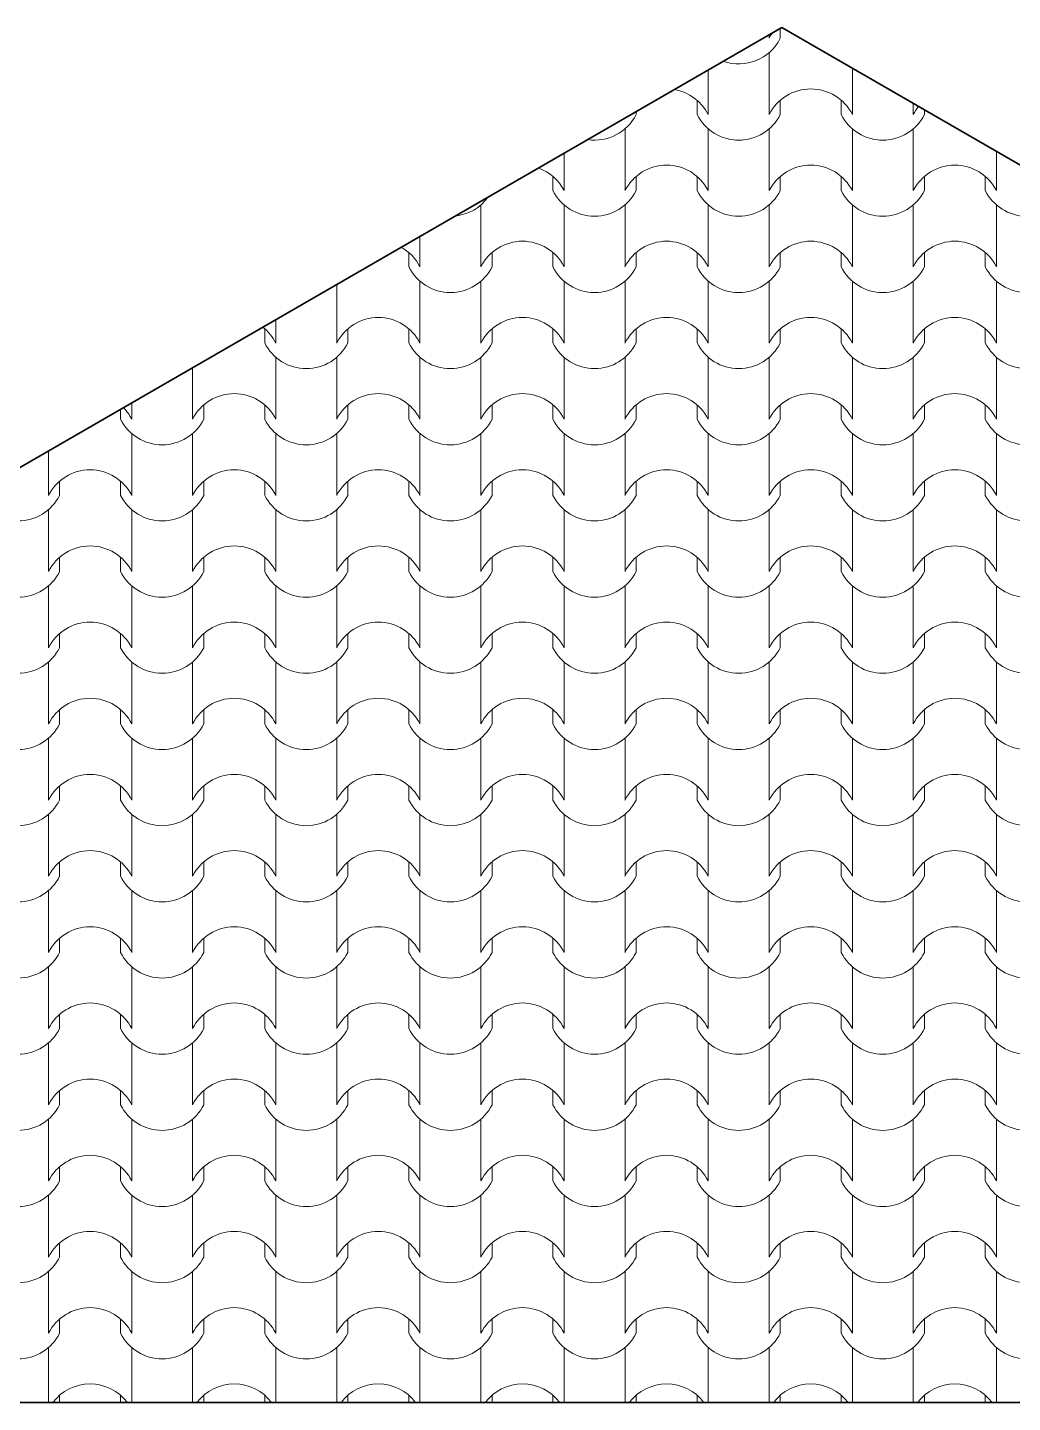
# Model space of a CAD drawing. Header units: millimetres. Extents: x 102766 to 172228, y -127504 to -81044.
# Drawn here: x 127892 to 129837, y -100622 to -97908 of the extents above; entities that cross this region are included whole.
import ezdxf

# ---------------------------------------------------------------- set-up
doc = ezdxf.new("R2010")
doc.units = ezdxf.units.MM
doc.header["$MEASUREMENT"] = 0
doc.layers.add('2D Drafting - General_Pen_No__105', color=7, linetype='Continuous', lineweight=13, true_color=0xcae6ff)
doc.layers.add('2D Drafting - General_Pen_No__82', color=7, linetype='Continuous', lineweight=20, true_color=0xaaaaaa)
doc.layers.add('Shell - Roof_Pen_No__21', color=7, linetype='Continuous', lineweight=35)

# ---------------------------------------------------------------- blocks, each defined once
blk = doc.blocks.new('*X6')
at = {"layer": '2D Drafting - General_Pen_No__82', "linetype": 'Continuous'}
for p, q in [((129356.3, -97922.9), (129356.3, -97929.8)), ((129378.3, -97910.2), (129378.3, -97929.8)), ((129356.3, -97958.2), (129356.3, -98019.1)), ((129520.5, -97988.8), (129520.5, -98019.1)), ((129236, -97992.3), (129236, -98019.1)), ((129236, -98019.1), (129236, -98080.1)), ((129356.3, -98019.1), (129356.3, -98080.1)), ((129520.5, -98019.1), (129520.5, -98080.1)), ((129214, -98052.1), (129214, -98080.1)), ((129378.3, -98052.1), (129378.3, -98080.1)), ((129498.5, -98052.1), (129498.5, -98080.1)), ((129640.8, -98058.2), (129640.8, -98080.1)), ((129662.8, -98070.9), (129662.8, -98080.1)), ((129093.8, -98074.5), (129093.8, -98080.1)), ((129071.8, -98108.5), (129071.8, -98169.5)), ((129236, -98108.5), (129236, -98169.5)), ((129356.3, -98108.5), (129356.3, -98169.5)), ((129520.5, -98108.5), (129520.5, -98169.5)), ((129640.8, -98108.5), (129640.8, -98169.5)), ((129805, -98153), (129805, -98169.5)), ((128951.6, -98156.6), (128951.6, -98169.5)), ((128951.6, -98169.5), (128951.6, -98230.4)), ((129071.8, -98169.5), (129071.8, -98230.4)), ((129236, -98169.5), (129236, -98230.4)), ((129356.3, -98169.5), (129356.3, -98230.4)), ((129520.5, -98169.5), (129520.5, -98230.4)), ((129640.8, -98169.5), (129640.8, -98230.4)), ((129805, -98169.5), (129805, -98230.4)), ((128929.6, -98202.4), (128929.6, -98230.4)), ((129093.8, -98202.4), (129093.8, -98230.4)), ((129214, -98202.4), (129214, -98230.4)), ((129378.3, -98202.4), (129378.3, -98230.4)), ((129498.5, -98202.4), (129498.5, -98230.4)), ((129662.8, -98202.4), (129662.8, -98230.4)), ((129783, -98202.4), (129783, -98230.4)), ((128787.3, -98258.8), (128787.3, -98319.8)), ((128951.6, -98258.8), (128951.6, -98319.8)), ((129071.8, -98258.8), (129071.8, -98319.8)), ((129236, -98258.8), (129236, -98319.8)), ((129356.3, -98258.8), (129356.3, -98319.8)), ((129520.5, -98258.8), (129520.5, -98319.8)), ((129640.8, -98258.8), (129640.8, -98319.8)), ((129805, -98258.8), (129805, -98319.8)), ((128667.1, -98320.8), (128667.1, -98380.8)), ((128787.3, -98319.8), (128787.3, -98380.8)), ((128951.6, -98319.8), (128951.6, -98380.8)), ((129071.8, -98319.8), (129071.8, -98380.8)), ((129236, -98319.8), (129236, -98380.8)), ((129356.3, -98319.8), (129356.3, -98380.8)), ((129520.5, -98319.8), (129520.5, -98380.8)), ((129640.8, -98319.8), (129640.8, -98380.8)), ((129805, -98319.8), (129805, -98380.8)), ((128645.1, -98352.7), (128645.1, -98380.8)), ((128809.3, -98352.7), (128809.3, -98380.8)), ((128929.6, -98352.7), (128929.6, -98380.8)), ((129093.8, -98352.7), (129093.8, -98380.8)), ((129214, -98352.7), (129214, -98380.8)), ((129378.3, -98352.7), (129378.3, -98380.8)), ((129498.5, -98352.7), (129498.5, -98380.8)), ((129662.8, -98352.7), (129662.8, -98380.8)), ((129783, -98352.7), (129783, -98380.8)), ((128502.8, -98415.7), (128502.8, -98470.1)), ((128667.1, -98409.2), (128667.1, -98470.1)), ((128787.3, -98409.2), (128787.3, -98470.1)), ((128951.6, -98409.2), (128951.6, -98470.1)), ((129071.8, -98409.2), (129071.8, -98470.1)), ((129236, -98409.2), (129236, -98470.1)), ((129356.3, -98409.2), (129356.3, -98470.1)), ((129520.5, -98409.2), (129520.5, -98470.1)), ((129640.8, -98409.2), (129640.8, -98470.1)), ((129805, -98409.2), (129805, -98470.1)), ((128502.8, -98470.1), (128502.8, -98531.1)), ((128667.1, -98470.1), (128667.1, -98531.1)), ((128787.3, -98470.1), (128787.3, -98531.1)), ((128951.6, -98470.1), (128951.6, -98531.1)), ((129071.8, -98470.1), (129071.8, -98531.1)), ((129236, -98470.1), (129236, -98531.1)), ((129356.3, -98470.1), (129356.3, -98531.1)), ((129520.5, -98470.1), (129520.5, -98531.1)), ((129640.8, -98470.1), (129640.8, -98531.1)), ((129805, -98470.1), (129805, -98531.1)), ((128360.6, -98503.1), (128360.6, -98531.1)), ((128382.6, -98485.1), (128382.6, -98531.1)), ((128524.8, -98503.1), (128524.8, -98531.1)), ((128645.1, -98503.1), (128645.1, -98531.1)), ((128809.3, -98503.1), (128809.3, -98531.1)), ((128929.6, -98503.1), (128929.6, -98531.1)), ((129093.8, -98503.1), (129093.8, -98531.1)), ((129214, -98503.1), (129214, -98531.1)), ((129378.3, -98503.1), (129378.3, -98531.1)), ((129498.5, -98503.1), (129498.5, -98531.1)), ((129662.8, -98503.1), (129662.8, -98531.1)), ((129783, -98503.1), (129783, -98531.1)), ((128382.6, -98559.5), (128382.6, -98620.5)), ((128502.8, -98559.5), (128502.8, -98620.5)), ((128667.1, -98559.5), (128667.1, -98620.5)), ((128787.3, -98559.5), (128787.3, -98620.5)), ((128951.6, -98559.5), (128951.6, -98620.5)), ((129071.8, -98559.5), (129071.8, -98620.5)), ((129236, -98559.5), (129236, -98620.5)), ((129356.3, -98559.5), (129356.3, -98620.5)), ((129520.5, -98559.5), (129520.5, -98620.5)), ((129640.8, -98559.5), (129640.8, -98620.5)), ((129805, -98559.5), (129805, -98620.5)), ((128218.4, -98579.9), (128218.4, -98620.5)), ((128218.4, -98620.5), (128218.4, -98681.4)), ((128382.6, -98620.5), (128382.6, -98681.4)), ((128502.8, -98620.5), (128502.8, -98681.4)), ((128667.1, -98620.5), (128667.1, -98681.4)), ((128787.3, -98620.5), (128787.3, -98681.4)), ((128951.6, -98620.5), (128951.6, -98681.4)), ((129071.8, -98620.5), (129071.8, -98681.4)), ((129236, -98620.5), (129236, -98681.4)), ((129356.3, -98620.5), (129356.3, -98681.4)), ((129520.5, -98620.5), (129520.5, -98681.4)), ((129640.8, -98620.5), (129640.8, -98681.4)), ((129805, -98620.5), (129805, -98681.4)), ((128076.1, -98662), (128076.1, -98681.4)), ((128098.1, -98649.3), (128098.1, -98681.4)), ((128240.4, -98653.4), (128240.4, -98681.4)), ((128360.6, -98653.4), (128360.6, -98681.4)), ((128524.8, -98653.4), (128524.8, -98681.4)), ((128645.1, -98653.4), (128645.1, -98681.4)), ((128809.3, -98653.4), (128809.3, -98681.4)), ((128929.6, -98653.4), (128929.6, -98681.4)), ((129093.8, -98653.4), (129093.8, -98681.4)), ((129214, -98653.4), (129214, -98681.4)), ((129378.3, -98653.4), (129378.3, -98681.4)), ((129498.5, -98653.4), (129498.5, -98681.4)), ((129662.8, -98653.4), (129662.8, -98681.4)), ((129783, -98653.4), (129783, -98681.4)), ((128098.1, -98709.8), (128098.1, -98770.8)), ((128218.4, -98709.8), (128218.4, -98770.8)), ((128382.6, -98709.8), (128382.6, -98770.8)), ((128502.8, -98709.8), (128502.8, -98770.8)), ((128667.1, -98709.8), (128667.1, -98770.8)), ((128787.3, -98709.8), (128787.3, -98770.8)), ((128951.6, -98709.8), (128951.6, -98770.8)), ((129071.8, -98709.8), (129071.8, -98770.8)), ((129236, -98709.8), (129236, -98770.8)), ((129356.3, -98709.8), (129356.3, -98770.8)), ((129520.5, -98709.8), (129520.5, -98770.8)), ((129640.8, -98709.8), (129640.8, -98770.8)), ((129805, -98709.8), (129805, -98770.8)), ((127933.9, -98744.1), (127933.9, -98770.8)), ((127933.9, -98770.8), (127933.9, -98831.8)), ((128098.1, -98770.8), (128098.1, -98831.8)), ((128218.4, -98770.8), (128218.4, -98831.8)), ((128382.6, -98770.8), (128382.6, -98831.8)), ((128502.8, -98770.8), (128502.8, -98831.8)), ((128667.1, -98770.8), (128667.1, -98831.8)), ((128787.3, -98770.8), (128787.3, -98831.8)), ((128951.6, -98770.8), (128951.6, -98831.8)), ((129071.8, -98770.8), (129071.8, -98831.8)), ((129236, -98770.8), (129236, -98831.8)), ((129356.3, -98770.8), (129356.3, -98831.8)), ((129520.5, -98770.8), (129520.5, -98831.8)), ((129640.8, -98770.8), (129640.8, -98831.8)), ((129805, -98770.8), (129805, -98831.8)), ((127955.9, -98803.8), (127955.9, -98831.8)), ((128076.1, -98803.8), (128076.1, -98831.8)), ((128240.4, -98803.8), (128240.4, -98831.8)), ((128360.6, -98803.8), (128360.6, -98831.8)), ((128524.8, -98803.8), (128524.8, -98831.8)), ((128645.1, -98803.8), (128645.1, -98831.8)), ((128809.3, -98803.8), (128809.3, -98831.8)), ((128929.6, -98803.8), (128929.6, -98831.8)), ((129093.8, -98803.8), (129093.8, -98831.8)), ((129214, -98803.8), (129214, -98831.8)), ((129378.3, -98803.8), (129378.3, -98831.8)), ((129498.5, -98803.8), (129498.5, -98831.8)), ((129662.8, -98803.8), (129662.8, -98831.8)), ((129783, -98803.8), (129783, -98831.8)), ((127933.9, -98860.2), (127933.9, -98921.1)), ((128098.1, -98860.2), (128098.1, -98921.1)), ((128218.4, -98860.2), (128218.4, -98921.1)), ((128382.6, -98860.2), (128382.6, -98921.1)), ((128502.8, -98860.2), (128502.8, -98921.1)), ((128667.1, -98860.2), (128667.1, -98921.1)), ((128787.3, -98860.2), (128787.3, -98921.1)), ((128951.6, -98860.2), (128951.6, -98921.1)), ((129071.8, -98860.2), (129071.8, -98921.1)), ((129236, -98860.2), (129236, -98921.1)), ((129356.3, -98860.2), (129356.3, -98921.1)), ((129520.5, -98860.2), (129520.5, -98921.1)), ((129640.8, -98860.2), (129640.8, -98921.1)), ((129805, -98860.2), (129805, -98921.1)), ((127933.9, -98921.1), (127933.9, -98982.1)), ((128098.1, -98921.1), (128098.1, -98982.1)), ((128218.4, -98921.1), (128218.4, -98982.1)), ((128382.6, -98921.1), (128382.6, -98982.1)), ((128502.8, -98921.1), (128502.8, -98982.1)), ((128667.1, -98921.1), (128667.1, -98982.1)), ((128787.3, -98921.1), (128787.3, -98982.1)), ((128951.6, -98921.1), (128951.6, -98982.1)), ((129071.8, -98921.1), (129071.8, -98982.1)), ((129236, -98921.1), (129236, -98982.1)), ((129356.3, -98921.1), (129356.3, -98982.1)), ((129520.5, -98921.1), (129520.5, -98982.1)), ((129640.8, -98921.1), (129640.8, -98982.1)), ((129805, -98921.1), (129805, -98982.1)), ((127955.9, -98954.1), (127955.9, -98982.1)), ((128076.1, -98954.1), (128076.1, -98982.1)), ((128240.4, -98954.1), (128240.4, -98982.1)), ((128360.6, -98954.1), (128360.6, -98982.1)), ((128524.8, -98954.1), (128524.8, -98982.1)), ((128645.1, -98954.1), (128645.1, -98982.1)), ((128809.3, -98954.1), (128809.3, -98982.1)), ((128929.6, -98954.1), (128929.6, -98982.1)), ((129093.8, -98954.1), (129093.8, -98982.1)), ((129214, -98954.1), (129214, -98982.1)), ((129378.3, -98954.1), (129378.3, -98982.1)), ((129498.5, -98954.1), (129498.5, -98982.1)), ((129662.8, -98954.1), (129662.8, -98982.1)), ((129783, -98954.1), (129783, -98982.1)), ((127933.9, -99010.5), (127933.9, -99071.5)), ((128098.1, -99010.5), (128098.1, -99071.5)), ((128218.4, -99010.5), (128218.4, -99071.5)), ((128382.6, -99010.5), (128382.6, -99071.5)), ((128502.8, -99010.5), (128502.8, -99071.5)), ((128667.1, -99010.5), (128667.1, -99071.5)), ((128787.3, -99010.5), (128787.3, -99071.5)), ((128951.6, -99010.5), (128951.6, -99071.5)), ((129071.8, -99010.5), (129071.8, -99071.5)), ((129236, -99010.5), (129236, -99071.5)), ((129356.3, -99010.5), (129356.3, -99071.5)), ((129520.5, -99010.5), (129520.5, -99071.5)), ((129640.8, -99010.5), (129640.8, -99071.5)), ((129805, -99010.5), (129805, -99071.5)), ((127933.9, -99071.5), (127933.9, -99132.5)), ((128098.1, -99071.5), (128098.1, -99132.5)), ((128218.4, -99071.5), (128218.4, -99132.5)), ((128382.6, -99071.5), (128382.6, -99132.5)), ((128502.8, -99071.5), (128502.8, -99132.5)), ((128667.1, -99071.5), (128667.1, -99132.5)), ((128787.3, -99071.5), (128787.3, -99132.5)), ((128951.6, -99071.5), (128951.6, -99132.5)), ((129071.8, -99071.5), (129071.8, -99132.5)), ((129236, -99071.5), (129236, -99132.5)), ((129356.3, -99071.5), (129356.3, -99132.5)), ((129520.5, -99071.5), (129520.5, -99132.5)), ((129640.8, -99071.5), (129640.8, -99132.5)), ((129805, -99071.5), (129805, -99132.5)), ((127955.9, -99104.4), (127955.9, -99132.5)), ((128076.1, -99104.4), (128076.1, -99132.5)), ((128240.4, -99104.4), (128240.4, -99132.5)), ((128360.6, -99104.4), (128360.6, -99132.5)), ((128524.8, -99104.4), (128524.8, -99132.5)), ((128645.1, -99104.4), (128645.1, -99132.5)), ((128809.3, -99104.4), (128809.3, -99132.5)), ((128929.6, -99104.4), (128929.6, -99132.5)), ((129093.8, -99104.4), (129093.8, -99132.5)), ((129214, -99104.4), (129214, -99132.5)), ((129378.3, -99104.4), (129378.3, -99132.5)), ((129498.5, -99104.4), (129498.5, -99132.5)), ((129662.8, -99104.4), (129662.8, -99132.5)), ((129783, -99104.4), (129783, -99132.5)), ((127933.9, -99160.9), (127933.9, -99221.8)), ((128098.1, -99160.9), (128098.1, -99221.8)), ((128218.4, -99160.9), (128218.4, -99221.8)), ((128382.6, -99160.9), (128382.6, -99221.8)), ((128502.8, -99160.9), (128502.8, -99221.8)), ((128667.1, -99160.9), (128667.1, -99221.8)), ((128787.3, -99160.9), (128787.3, -99221.8)), ((128951.6, -99160.9), (128951.6, -99221.8)), ((129071.8, -99160.9), (129071.8, -99221.8)), ((129236, -99160.9), (129236, -99221.8)), ((129356.3, -99160.9), (129356.3, -99221.8)), ((129520.5, -99160.9), (129520.5, -99221.8)), ((129640.8, -99160.9), (129640.8, -99221.8)), ((129805, -99160.9), (129805, -99221.8)), ((127933.9, -99221.8), (127933.9, -99282.8)), ((128098.1, -99221.8), (128098.1, -99282.8)), ((128218.4, -99221.8), (128218.4, -99282.8)), ((128382.6, -99221.8), (128382.6, -99282.8)), ((128502.8, -99221.8), (128502.8, -99282.8)), ((128667.1, -99221.8), (128667.1, -99282.8)), ((128787.3, -99221.8), (128787.3, -99282.8)), ((128951.6, -99221.8), (128951.6, -99282.8)), ((129071.8, -99221.8), (129071.8, -99282.8)), ((129236, -99221.8), (129236, -99282.8)), ((129356.3, -99221.8), (129356.3, -99282.8)), ((129520.5, -99221.8), (129520.5, -99282.8)), ((129640.8, -99221.8), (129640.8, -99282.8)), ((129805, -99221.8), (129805, -99282.8)), ((127955.9, -99254.8), (127955.9, -99282.8)), ((128076.1, -99254.8), (128076.1, -99282.8)), ((128240.4, -99254.8), (128240.4, -99282.8)), ((128360.6, -99254.8), (128360.6, -99282.8)), ((128524.8, -99254.8), (128524.8, -99282.8)), ((128645.1, -99254.8), (128645.1, -99282.8)), ((128809.3, -99254.8), (128809.3, -99282.8)), ((128929.6, -99254.8), (128929.6, -99282.8)), ((129093.8, -99254.8), (129093.8, -99282.8)), ((129214, -99254.8), (129214, -99282.8)), ((129378.3, -99254.8), (129378.3, -99282.8)), ((129498.5, -99254.8), (129498.5, -99282.8)), ((129662.8, -99254.8), (129662.8, -99282.8)), ((129783, -99254.8), (129783, -99282.8)), ((127933.9, -99311.2), (127933.9, -99372.2)), ((128098.1, -99311.2), (128098.1, -99372.2)), ((128218.4, -99311.2), (128218.4, -99372.2)), ((128382.6, -99311.2), (128382.6, -99372.2)), ((128502.8, -99311.2), (128502.8, -99372.2)), ((128667.1, -99311.2), (128667.1, -99372.2)), ((128787.3, -99311.2), (128787.3, -99372.2)), ((128951.6, -99311.2), (128951.6, -99372.2)), ((129071.8, -99311.2), (129071.8, -99372.2)), ((129236, -99311.2), (129236, -99372.2)), ((129356.3, -99311.2), (129356.3, -99372.2)), ((129520.5, -99311.2), (129520.5, -99372.2)), ((129640.8, -99311.2), (129640.8, -99372.2)), ((129805, -99311.2), (129805, -99372.2)), ((127933.9, -99372.2), (127933.9, -99433.1)), ((128098.1, -99372.2), (128098.1, -99433.1)), ((128218.4, -99372.2), (128218.4, -99433.1)), ((128382.6, -99372.2), (128382.6, -99433.1)), ((128502.8, -99372.2), (128502.8, -99433.1)), ((128667.1, -99372.2), (128667.1, -99433.1)), ((128787.3, -99372.2), (128787.3, -99433.1)), ((128951.6, -99372.2), (128951.6, -99433.1)), ((129071.8, -99372.2), (129071.8, -99433.1)), ((129236, -99372.2), (129236, -99433.1)), ((129356.3, -99372.2), (129356.3, -99433.1)), ((129520.5, -99372.2), (129520.5, -99433.1)), ((129640.8, -99372.2), (129640.8, -99433.1)), ((129805, -99372.2), (129805, -99433.1)), ((127955.9, -99405.1), (127955.9, -99433.1)), ((128076.1, -99405.1), (128076.1, -99433.1)), ((128240.4, -99405.1), (128240.4, -99433.1)), ((128360.6, -99405.1), (128360.6, -99433.1)), ((128524.8, -99405.1), (128524.8, -99433.1)), ((128645.1, -99405.1), (128645.1, -99433.1)), ((128809.3, -99405.1), (128809.3, -99433.1)), ((128929.6, -99405.1), (128929.6, -99433.1)), ((129093.8, -99405.1), (129093.8, -99433.1)), ((129214, -99405.1), (129214, -99433.1)), ((129378.3, -99405.1), (129378.3, -99433.1)), ((129498.5, -99405.1), (129498.5, -99433.1)), ((129662.8, -99405.1), (129662.8, -99433.1)), ((129783, -99405.1), (129783, -99433.1)), ((127933.9, -99461.5), (127933.9, -99522.5)), ((128098.1, -99461.5), (128098.1, -99522.5)), ((128218.4, -99461.5), (128218.4, -99522.5)), ((128382.6, -99461.5), (128382.6, -99522.5)), ((128502.8, -99461.5), (128502.8, -99522.5)), ((128667.1, -99461.5), (128667.1, -99522.5)), ((128787.3, -99461.5), (128787.3, -99522.5)), ((128951.6, -99461.5), (128951.6, -99522.5)), ((129071.8, -99461.5), (129071.8, -99522.5)), ((129236, -99461.5), (129236, -99522.5)), ((129356.3, -99461.5), (129356.3, -99522.5)), ((129520.5, -99461.5), (129520.5, -99522.5)), ((129640.8, -99461.5), (129640.8, -99522.5)), ((129805, -99461.5), (129805, -99522.5)), ((127933.9, -99522.5), (127933.9, -99583.5)), ((128098.1, -99522.5), (128098.1, -99583.5)), ((128218.4, -99522.5), (128218.4, -99583.5)), ((128382.6, -99522.5), (128382.6, -99583.5)), ((128502.8, -99522.5), (128502.8, -99583.5)), ((128667.1, -99522.5), (128667.1, -99583.5)), ((128787.3, -99522.5), (128787.3, -99583.5)), ((128951.6, -99522.5), (128951.6, -99583.5)), ((129071.8, -99522.5), (129071.8, -99583.5)), ((129236, -99522.5), (129236, -99583.5)), ((129356.3, -99522.5), (129356.3, -99583.5)), ((129520.5, -99522.5), (129520.5, -99583.5)), ((129640.8, -99522.5), (129640.8, -99583.5)), ((129805, -99522.5), (129805, -99583.5)), ((127955.9, -99555.4), (127955.9, -99583.5)), ((128076.1, -99555.4), (128076.1, -99583.5)), ((128240.4, -99555.4), (128240.4, -99583.5)), ((128360.6, -99555.4), (128360.6, -99583.5)), ((128524.8, -99555.4), (128524.8, -99583.5)), ((128645.1, -99555.4), (128645.1, -99583.5)), ((128809.3, -99555.4), (128809.3, -99583.5)), ((128929.6, -99555.4), (128929.6, -99583.5)), ((129093.8, -99555.4), (129093.8, -99583.5)), ((129214, -99555.4), (129214, -99583.5)), ((129378.3, -99555.4), (129378.3, -99583.5)), ((129498.5, -99555.4), (129498.5, -99583.5)), ((129662.8, -99555.4), (129662.8, -99583.5)), ((129783, -99555.4), (129783, -99583.5)), ((127933.9, -99611.9), (127933.9, -99672.8)), ((128098.1, -99611.9), (128098.1, -99672.8)), ((128218.4, -99611.9), (128218.4, -99672.8)), ((128382.6, -99611.9), (128382.6, -99672.8)), ((128502.8, -99611.9), (128502.8, -99672.8)), ((128667.1, -99611.9), (128667.1, -99672.8)), ((128787.3, -99611.9), (128787.3, -99672.8)), ((128951.6, -99611.9), (128951.6, -99672.8)), ((129071.8, -99611.9), (129071.8, -99672.8)), ((129236, -99611.9), (129236, -99672.8)), ((129356.3, -99611.9), (129356.3, -99672.8)), ((129520.5, -99611.9), (129520.5, -99672.8)), ((129640.8, -99611.9), (129640.8, -99672.8)), ((129805, -99611.9), (129805, -99672.8)), ((127933.9, -99672.8), (127933.9, -99733.8)), ((128098.1, -99672.8), (128098.1, -99733.8)), ((128218.4, -99672.8), (128218.4, -99733.8)), ((128382.6, -99672.8), (128382.6, -99733.8)), ((128502.8, -99672.8), (128502.8, -99733.8)), ((128667.1, -99672.8), (128667.1, -99733.8)), ((128787.3, -99672.8), (128787.3, -99733.8)), ((128951.6, -99672.8), (128951.6, -99733.8)), ((129071.8, -99672.8), (129071.8, -99733.8)), ((129236, -99672.8), (129236, -99733.8)), ((129356.3, -99672.8), (129356.3, -99733.8)), ((129520.5, -99672.8), (129520.5, -99733.8)), ((129640.8, -99672.8), (129640.8, -99733.8)), ((129805, -99672.8), (129805, -99733.8)), ((127955.9, -99705.8), (127955.9, -99733.8)), ((128076.1, -99705.8), (128076.1, -99733.8)), ((128240.4, -99705.8), (128240.4, -99733.8)), ((128360.6, -99705.8), (128360.6, -99733.8)), ((128524.8, -99705.8), (128524.8, -99733.8)), ((128645.1, -99705.8), (128645.1, -99733.8)), ((128809.3, -99705.8), (128809.3, -99733.8)), ((128929.6, -99705.8), (128929.6, -99733.8)), ((129093.8, -99705.8), (129093.8, -99733.8)), ((129214, -99705.8), (129214, -99733.8)), ((129378.3, -99705.8), (129378.3, -99733.8)), ((129498.5, -99705.8), (129498.5, -99733.8)), ((129662.8, -99705.8), (129662.8, -99733.8)), ((129783, -99705.8), (129783, -99733.8)), ((127933.9, -99762.2), (127933.9, -99823.2)), ((128098.1, -99762.2), (128098.1, -99823.2)), ((128218.4, -99762.2), (128218.4, -99823.2)), ((128382.6, -99762.2), (128382.6, -99823.2)), ((128502.8, -99762.2), (128502.8, -99823.2)), ((128667.1, -99762.2), (128667.1, -99823.2)), ((128787.3, -99762.2), (128787.3, -99823.2)), ((128951.6, -99762.2), (128951.6, -99823.2)), ((129071.8, -99762.2), (129071.8, -99823.2)), ((129236, -99762.2), (129236, -99823.2)), ((129356.3, -99762.2), (129356.3, -99823.2)), ((129520.5, -99762.2), (129520.5, -99823.2)), ((129640.8, -99762.2), (129640.8, -99823.2)), ((129805, -99762.2), (129805, -99823.2)), ((127933.9, -99823.2), (127933.9, -99884.1)), ((128098.1, -99823.2), (128098.1, -99884.1)), ((128218.4, -99823.2), (128218.4, -99884.1)), ((128382.6, -99823.2), (128382.6, -99884.1)), ((128502.8, -99823.2), (128502.8, -99884.1)), ((128667.1, -99823.2), (128667.1, -99884.1)), ((128787.3, -99823.2), (128787.3, -99884.1)), ((128951.6, -99823.2), (128951.6, -99884.1)), ((129071.8, -99823.2), (129071.8, -99884.1)), ((129236, -99823.2), (129236, -99884.1)), ((129356.3, -99823.2), (129356.3, -99884.1)), ((129520.5, -99823.2), (129520.5, -99884.1)), ((129640.8, -99823.2), (129640.8, -99884.1)), ((129805, -99823.2), (129805, -99884.1)), ((127955.9, -99856.1), (127955.9, -99884.1)), ((128076.1, -99856.1), (128076.1, -99884.1)), ((128240.4, -99856.1), (128240.4, -99884.1)), ((128360.6, -99856.1), (128360.6, -99884.1)), ((128524.8, -99856.1), (128524.8, -99884.1)), ((128645.1, -99856.1), (128645.1, -99884.1)), ((128809.3, -99856.1), (128809.3, -99884.1)), ((128929.6, -99856.1), (128929.6, -99884.1)), ((129093.8, -99856.1), (129093.8, -99884.1)), ((129214, -99856.1), (129214, -99884.1)), ((129378.3, -99856.1), (129378.3, -99884.1)), ((129498.5, -99856.1), (129498.5, -99884.1)), ((129662.8, -99856.1), (129662.8, -99884.1)), ((129783, -99856.1), (129783, -99884.1)), ((127933.9, -99912.5), (127933.9, -99973.5)), ((128098.1, -99912.5), (128098.1, -99973.5)), ((128218.4, -99912.5), (128218.4, -99973.5)), ((128382.6, -99912.5), (128382.6, -99973.5)), ((128502.8, -99912.5), (128502.8, -99973.5)), ((128667.1, -99912.5), (128667.1, -99973.5)), ((128787.3, -99912.5), (128787.3, -99973.5)), ((128951.6, -99912.5), (128951.6, -99973.5)), ((129071.8, -99912.5), (129071.8, -99973.5)), ((129236, -99912.5), (129236, -99973.5)), ((129356.3, -99912.5), (129356.3, -99973.5)), ((129520.5, -99912.5), (129520.5, -99973.5)), ((129640.8, -99912.5), (129640.8, -99973.5)), ((129805, -99912.5), (129805, -99973.5)), ((127933.9, -99973.5), (127933.9, -100034.5)), ((128098.1, -99973.5), (128098.1, -100034.5)), ((128218.4, -99973.5), (128218.4, -100034.5)), ((128382.6, -99973.5), (128382.6, -100034.5)), ((128502.8, -99973.5), (128502.8, -100034.5)), ((128667.1, -99973.5), (128667.1, -100034.5)), ((128787.3, -99973.5), (128787.3, -100034.5)), ((128951.6, -99973.5), (128951.6, -100034.5)), ((129071.8, -99973.5), (129071.8, -100034.5)), ((129236, -99973.5), (129236, -100034.5)), ((129356.3, -99973.5), (129356.3, -100034.5)), ((129520.5, -99973.5), (129520.5, -100034.5)), ((129640.8, -99973.5), (129640.8, -100034.5)), ((129805, -99973.5), (129805, -100034.5)), ((127955.9, -100006.4), (127955.9, -100034.5)), ((128076.1, -100006.4), (128076.1, -100034.5)), ((128240.4, -100006.4), (128240.4, -100034.5)), ((128360.6, -100006.4), (128360.6, -100034.5)), ((128524.8, -100006.4), (128524.8, -100034.5)), ((128645.1, -100006.4), (128645.1, -100034.5)), ((128809.3, -100006.4), (128809.3, -100034.5)), ((128929.6, -100006.4), (128929.6, -100034.5)), ((129093.8, -100006.4), (129093.8, -100034.5)), ((129214, -100006.4), (129214, -100034.5)), ((129378.3, -100006.4), (129378.3, -100034.5)), ((129498.5, -100006.4), (129498.5, -100034.5)), ((129662.8, -100006.4), (129662.8, -100034.5)), ((129783, -100006.4), (129783, -100034.5)), ((127933.9, -100062.9), (127933.9, -100123.8)), ((128098.1, -100062.9), (128098.1, -100123.8)), ((128218.4, -100062.9), (128218.4, -100123.8)), ((128382.6, -100062.9), (128382.6, -100123.8)), ((128502.8, -100062.9), (128502.8, -100123.8)), ((128667.1, -100062.9), (128667.1, -100123.8)), ((128787.3, -100062.9), (128787.3, -100123.8)), ((128951.6, -100062.9), (128951.6, -100123.8)), ((129071.8, -100062.9), (129071.8, -100123.8)), ((129236, -100062.9), (129236, -100123.8)), ((129356.3, -100062.9), (129356.3, -100123.8)), ((129520.5, -100062.9), (129520.5, -100123.8)), ((129640.8, -100062.9), (129640.8, -100123.8)), ((129805, -100062.9), (129805, -100123.8)), ((127933.9, -100123.8), (127933.9, -100184.8)), ((128098.1, -100123.8), (128098.1, -100184.8)), ((128218.4, -100123.8), (128218.4, -100184.8)), ((128382.6, -100123.8), (128382.6, -100184.8)), ((128502.8, -100123.8), (128502.8, -100184.8)), ((128667.1, -100123.8), (128667.1, -100184.8)), ((128787.3, -100123.8), (128787.3, -100184.8)), ((128951.6, -100123.8), (128951.6, -100184.8)), ((129071.8, -100123.8), (129071.8, -100184.8)), ((129236, -100123.8), (129236, -100184.8)), ((129356.3, -100123.8), (129356.3, -100184.8)), ((129520.5, -100123.8), (129520.5, -100184.8)), ((129640.8, -100123.8), (129640.8, -100184.8)), ((129805, -100123.8), (129805, -100184.8)), ((127955.9, -100156.8), (127955.9, -100184.8)), ((128076.1, -100156.8), (128076.1, -100184.8)), ((128240.4, -100156.8), (128240.4, -100184.8)), ((128360.6, -100156.8), (128360.6, -100184.8)), ((128524.8, -100156.8), (128524.8, -100184.8)), ((128645.1, -100156.8), (128645.1, -100184.8)), ((128809.3, -100156.8), (128809.3, -100184.8)), ((128929.6, -100156.8), (128929.6, -100184.8)), ((129093.8, -100156.8), (129093.8, -100184.8)), ((129214, -100156.8), (129214, -100184.8)), ((129378.3, -100156.8), (129378.3, -100184.8)), ((129498.5, -100156.8), (129498.5, -100184.8)), ((129662.8, -100156.8), (129662.8, -100184.8)), ((129783, -100156.8), (129783, -100184.8)), ((127933.9, -100213.2), (127933.9, -100274.2)), ((128098.1, -100213.2), (128098.1, -100274.2)), ((128218.4, -100213.2), (128218.4, -100274.2)), ((128382.6, -100213.2), (128382.6, -100274.2)), ((128502.8, -100213.2), (128502.8, -100274.2)), ((128667.1, -100213.2), (128667.1, -100274.2)), ((128787.3, -100213.2), (128787.3, -100274.2)), ((128951.6, -100213.2), (128951.6, -100274.2)), ((129071.8, -100213.2), (129071.8, -100274.2)), ((129236, -100213.2), (129236, -100274.2)), ((129356.3, -100213.2), (129356.3, -100274.2)), ((129520.5, -100213.2), (129520.5, -100274.2)), ((129640.8, -100213.2), (129640.8, -100274.2)), ((129805, -100213.2), (129805, -100274.2)), ((127933.9, -100274.2), (127933.9, -100335.1)), ((128098.1, -100274.2), (128098.1, -100335.1)), ((128218.4, -100274.2), (128218.4, -100335.1)), ((128382.6, -100274.2), (128382.6, -100335.1)), ((128502.8, -100274.2), (128502.8, -100335.1)), ((128667.1, -100274.2), (128667.1, -100335.1)), ((128787.3, -100274.2), (128787.3, -100335.1)), ((128951.6, -100274.2), (128951.6, -100335.1)), ((129071.8, -100274.2), (129071.8, -100335.1)), ((129236, -100274.2), (129236, -100335.1)), ((129356.3, -100274.2), (129356.3, -100335.1)), ((129520.5, -100274.2), (129520.5, -100335.1)), ((129640.8, -100274.2), (129640.8, -100335.1)), ((129805, -100274.2), (129805, -100335.1)), ((127955.9, -100307.1), (127955.9, -100335.1)), ((128076.1, -100307.1), (128076.1, -100335.1)), ((128240.4, -100307.1), (128240.4, -100335.1)), ((128360.6, -100307.1), (128360.6, -100335.1)), ((128524.8, -100307.1), (128524.8, -100335.1)), ((128645.1, -100307.1), (128645.1, -100335.1)), ((128809.3, -100307.1), (128809.3, -100335.1)), ((128929.6, -100307.1), (128929.6, -100335.1)), ((129093.8, -100307.1), (129093.8, -100335.1)), ((129214, -100307.1), (129214, -100335.1)), ((129378.3, -100307.1), (129378.3, -100335.1)), ((129498.5, -100307.1), (129498.5, -100335.1)), ((129662.8, -100307.1), (129662.8, -100335.1)), ((129783, -100307.1), (129783, -100335.1)), ((127933.9, -100363.5), (127933.9, -100424.5)), ((128098.1, -100363.5), (128098.1, -100424.5)), ((128218.4, -100363.5), (128218.4, -100424.5)), ((128382.6, -100363.5), (128382.6, -100424.5)), ((128502.8, -100363.5), (128502.8, -100424.5)), ((128667.1, -100363.5), (128667.1, -100424.5)), ((128787.3, -100363.5), (128787.3, -100424.5)), ((128951.6, -100363.5), (128951.6, -100424.5)), ((129071.8, -100363.5), (129071.8, -100424.5)), ((129236, -100363.5), (129236, -100424.5)), ((129356.3, -100363.5), (129356.3, -100424.5)), ((129520.5, -100363.5), (129520.5, -100424.5)), ((129640.8, -100363.5), (129640.8, -100424.5)), ((129805, -100363.5), (129805, -100424.5)), ((127933.9, -100424.5), (127933.9, -100485.5)), ((128098.1, -100424.5), (128098.1, -100485.5)), ((128218.4, -100424.5), (128218.4, -100485.5)), ((128382.6, -100424.5), (128382.6, -100485.5)), ((128502.8, -100424.5), (128502.8, -100485.5)), ((128667.1, -100424.5), (128667.1, -100485.5)), ((128787.3, -100424.5), (128787.3, -100485.5)), ((128951.6, -100424.5), (128951.6, -100485.5)), ((129071.8, -100424.5), (129071.8, -100485.5)), ((129236, -100424.5), (129236, -100485.5)), ((129356.3, -100424.5), (129356.3, -100485.5)), ((129520.5, -100424.5), (129520.5, -100485.5)), ((129640.8, -100424.5), (129640.8, -100485.5)), ((129805, -100424.5), (129805, -100485.5)), ((127955.9, -100457.4), (127955.9, -100485.5)), ((128076.1, -100457.4), (128076.1, -100485.5)), ((128240.4, -100457.4), (128240.4, -100485.5)), ((128360.6, -100457.4), (128360.6, -100485.5)), ((128524.8, -100457.4), (128524.8, -100485.5)), ((128645.1, -100457.4), (128645.1, -100485.5)), ((128809.3, -100457.4), (128809.3, -100485.5)), ((128929.6, -100457.4), (128929.6, -100485.5)), ((129093.8, -100457.4), (129093.8, -100485.5)), ((129214, -100457.4), (129214, -100485.5)), ((129378.3, -100457.4), (129378.3, -100485.5)), ((129498.5, -100457.4), (129498.5, -100485.5)), ((129662.8, -100457.4), (129662.8, -100485.5)), ((129783, -100457.4), (129783, -100485.5)), ((127933.9, -100513.9), (127933.9, -100574.8)), ((128098.1, -100513.9), (128098.1, -100574.8)), ((128218.4, -100513.9), (128218.4, -100574.8)), ((128382.6, -100513.9), (128382.6, -100574.8)), ((128502.8, -100513.9), (128502.8, -100574.8)), ((128667.1, -100513.9), (128667.1, -100574.8)), ((128787.3, -100513.9), (128787.3, -100574.8)), ((128951.6, -100513.9), (128951.6, -100574.8)), ((129071.8, -100513.9), (129071.8, -100574.8)), ((129236, -100513.9), (129236, -100574.8)), ((129356.3, -100513.9), (129356.3, -100574.8)), ((129520.5, -100513.9), (129520.5, -100574.8)), ((129640.8, -100513.9), (129640.8, -100574.8)), ((129805, -100513.9), (129805, -100574.8)), ((127933.9, -100574.8), (127933.9, -100622.1)), ((128098.1, -100574.8), (128098.1, -100622.1)), ((128218.4, -100574.8), (128218.4, -100622.1)), ((128382.6, -100574.8), (128382.6, -100622.1)), ((128502.8, -100574.8), (128502.8, -100622.1)), ((128667.1, -100574.8), (128667.1, -100622.1)), ((128787.3, -100574.8), (128787.3, -100622.1)), ((128951.6, -100574.8), (128951.6, -100622.1)), ((129071.8, -100574.8), (129071.8, -100622.1)), ((129236, -100574.8), (129236, -100622.1)), ((129356.3, -100574.8), (129356.3, -100622.1)), ((129520.5, -100574.8), (129520.5, -100622.1)), ((129640.8, -100574.8), (129640.8, -100622.1)), ((129805, -100574.8), (129805, -100622.1)), ((127955.9, -100607.8), (127955.9, -100622.1)), ((128076.1, -100607.8), (128076.1, -100622.1)), ((128240.4, -100607.8), (128240.4, -100622.1)), ((128360.6, -100607.8), (128360.6, -100622.1)), ((128524.8, -100607.8), (128524.8, -100622.1)), ((128645.1, -100607.8), (128645.1, -100622.1)), ((128809.3, -100607.8), (128809.3, -100622.1)), ((128929.6, -100607.8), (128929.6, -100622.1)), ((129093.8, -100607.8), (129093.8, -100622.1)), ((129214, -100607.8), (129214, -100622.1)), ((129378.3, -100607.8), (129378.3, -100622.1)), ((129498.5, -100607.8), (129498.5, -100622.1)), ((129662.8, -100607.8), (129662.8, -100622.1)), ((129783, -100607.8), (129783, -100622.1))]:
    blk.add_line(p, q, dxfattribs=at)
for centre, radius, start, end in [((129296.2, -97888.5), 91.9, 250.6721, 333.2956), ((129438.7, -97971.7), 92.5, 145.4952, 153.0115), ((129153.6, -98122.1), 92.5, 26.9885, 80.2984), ((129438.7, -98122.1), 92.5, 90.1705, 153.0115), ((129438.1, -98122.1), 92.5, 26.9885, 89.8295), ((129723.2, -98122.1), 92.5, 141.2162, 153.0115), ((129011.7, -98038.8), 91.9, 261.5137, 333.2956), ((129296.2, -98038.8), 91.9, 206.7044, 333.2956), ((129580.6, -98038.8), 91.9, 206.7044, 333.2956), ((129154.2, -98272.4), 92.5, 90.1705, 153.0115), ((129153.6, -98272.4), 92.5, 26.9885, 89.8295), ((129438.7, -98272.4), 92.5, 90.1705, 153.0115), ((129438.1, -98272.4), 92.5, 26.9885, 89.8295), ((129723.2, -98272.4), 92.5, 90.1705, 153.0115), ((129722.6, -98272.4), 92.5, 26.9885, 89.8295), ((128869.2, -98272.4), 92.5, 26.9885, 69.7261), ((129011.7, -98189.1), 91.9, 206.7044, 333.2956), ((129296.2, -98189.1), 91.9, 206.7044, 333.2956), ((129580.6, -98189.1), 91.9, 206.7044, 333.2956), ((129865.1, -98189.1), 91.9, 206.7044, 330.7577), ((128727.2, -98189.1), 91.9, 276.0338, 323.9662), ((128584.7, -98422.7), 92.5, 26.9885, 60.5876), ((128869.7, -98422.7), 92.5, 90.1705, 153.0115), ((128869.2, -98422.7), 92.5, 26.9885, 89.8295), ((129154.2, -98422.7), 92.5, 90.1705, 153.0115), ((129153.6, -98422.7), 92.5, 26.9885, 89.8295), ((129438.7, -98422.7), 92.5, 90.1705, 153.0115), ((129438.1, -98422.7), 92.5, 26.9885, 89.8295), ((129723.2, -98422.7), 92.5, 90.1705, 153.0115), ((129722.6, -98422.7), 92.5, 26.9885, 89.8295), ((128727.2, -98339.5), 91.9, 206.7044, 333.2956), ((129011.7, -98339.5), 91.9, 206.7044, 333.2956), ((129296.2, -98339.5), 91.9, 206.7044, 333.2956), ((129580.6, -98339.5), 91.9, 206.7044, 333.2956), ((129865.1, -98339.5), 91.9, 206.7044, 333.2956), ((128300.2, -98573.1), 92.5, 26.9885, 52.2465), ((128585.2, -98573.1), 92.5, 90.1705, 153.0115), ((128584.7, -98573.1), 92.5, 26.9885, 89.8295), ((128869.7, -98573.1), 92.5, 90.1705, 153.0115), ((128869.2, -98573.1), 92.5, 26.9885, 89.8295), ((129154.2, -98573.1), 92.5, 90.1705, 153.0115), ((129153.6, -98573.1), 92.5, 26.9885, 89.8295), ((129438.7, -98573.1), 92.5, 90.1705, 153.0115), ((129438.1, -98573.1), 92.5, 26.9885, 89.8295), ((129723.2, -98573.1), 92.5, 90.1705, 153.0115), ((129722.6, -98573.1), 92.5, 26.9885, 89.8295), ((128442.7, -98489.8), 91.9, 206.7044, 333.2956), ((128727.2, -98489.8), 91.9, 206.7044, 333.2956), ((129011.7, -98489.8), 91.9, 206.7044, 333.2956), ((129296.2, -98489.8), 91.9, 206.7044, 333.2956), ((129580.6, -98489.8), 91.9, 206.7044, 333.2956), ((129865.1, -98489.8), 91.9, 206.7044, 333.2956), ((128300.8, -98723.4), 92.5, 90.1705, 153.0115), ((128300.2, -98723.4), 92.5, 26.9885, 89.8295), ((128585.2, -98723.4), 92.5, 90.1705, 153.0115), ((128584.7, -98723.4), 92.5, 26.9885, 89.8295), ((128869.7, -98723.4), 92.5, 90.1705, 153.0115), ((128869.2, -98723.4), 92.5, 26.9885, 89.8295), ((129154.2, -98723.4), 92.5, 90.1705, 153.0115), ((129153.6, -98723.4), 92.5, 26.9885, 89.8295), ((129438.7, -98723.4), 92.5, 90.1705, 153.0115), ((129438.1, -98723.4), 92.5, 26.9885, 89.8295), ((129723.2, -98723.4), 92.5, 90.1705, 153.0115), ((129722.6, -98723.4), 92.5, 26.9885, 89.8295), ((128015.7, -98723.4), 92.5, 26.9885, 44.3786), ((128158.2, -98640.1), 91.9, 206.7044, 333.2956), ((128442.7, -98640.1), 91.9, 206.7044, 333.2956), ((128727.2, -98640.1), 91.9, 206.7044, 333.2956), ((129011.7, -98640.1), 91.9, 206.7044, 333.2956), ((129296.2, -98640.1), 91.9, 206.7044, 333.2956), ((129580.6, -98640.1), 91.9, 206.7044, 333.2956), ((129865.1, -98640.1), 91.9, 206.7044, 333.2956), ((128016.3, -98873.7), 92.5, 90.1705, 153.0115), ((128015.7, -98873.7), 92.5, 26.9885, 89.8295), ((128300.8, -98873.7), 92.5, 90.1705, 153.0115), ((128300.2, -98873.7), 92.5, 26.9885, 89.8295), ((128585.2, -98873.7), 92.5, 90.1705, 153.0115), ((128584.7, -98873.7), 92.5, 26.9885, 89.8295), ((128869.7, -98873.7), 92.5, 90.1705, 153.0115), ((128869.2, -98873.7), 92.5, 26.9885, 89.8295), ((129154.2, -98873.7), 92.5, 90.1705, 153.0115), ((129153.6, -98873.7), 92.5, 26.9885, 89.8295), ((129438.7, -98873.7), 92.5, 90.1705, 153.0115), ((129438.1, -98873.7), 92.5, 26.9885, 89.8295), ((129723.2, -98873.7), 92.5, 90.1705, 153.0115), ((129722.6, -98873.7), 92.5, 26.9885, 89.8295), ((127873.8, -98790.5), 91.9, 206.7044, 333.2956), ((128158.2, -98790.5), 91.9, 206.7044, 333.2956), ((128442.7, -98790.5), 91.9, 206.7044, 333.2956), ((128727.2, -98790.5), 91.9, 206.7044, 333.2956), ((129011.7, -98790.5), 91.9, 206.7044, 333.2956), ((129296.2, -98790.5), 91.9, 206.7044, 333.2956), ((129580.6, -98790.5), 91.9, 206.7044, 333.2956), ((129865.1, -98790.5), 91.9, 206.7044, 333.2956), ((128016.3, -99024.1), 92.5, 90.1705, 153.0115), ((128015.7, -99024.1), 92.5, 26.9885, 89.8295), ((128300.8, -99024.1), 92.5, 90.1705, 153.0115), ((128300.2, -99024.1), 92.5, 26.9885, 89.8295), ((128585.2, -99024.1), 92.5, 90.1705, 153.0115), ((128584.7, -99024.1), 92.5, 26.9885, 89.8295), ((128869.7, -99024.1), 92.5, 90.1705, 153.0115), ((128869.2, -99024.1), 92.5, 26.9885, 89.8295), ((129154.2, -99024.1), 92.5, 90.1705, 153.0115), ((129153.6, -99024.1), 92.5, 26.9885, 89.8295), ((129438.7, -99024.1), 92.5, 90.1705, 153.0115), ((129438.1, -99024.1), 92.5, 26.9885, 89.8295), ((129723.2, -99024.1), 92.5, 90.1705, 153.0115), ((129722.6, -99024.1), 92.5, 26.9885, 89.8295), ((127873.8, -98940.8), 91.9, 206.7044, 333.2956), ((128158.2, -98940.8), 91.9, 206.7044, 333.2956), ((128442.7, -98940.8), 91.9, 206.7044, 333.2956), ((128727.2, -98940.8), 91.9, 206.7044, 333.2956), ((129011.7, -98940.8), 91.9, 206.7044, 333.2956), ((129296.2, -98940.8), 91.9, 206.7044, 333.2956), ((129580.6, -98940.8), 91.9, 206.7044, 333.2956), ((129865.1, -98940.8), 91.9, 206.7044, 333.2956), ((128016.3, -99174.4), 92.5, 90.1705, 153.0115), ((128015.7, -99174.4), 92.5, 26.9885, 89.8295), ((128300.8, -99174.4), 92.5, 90.1705, 153.0115), ((128300.2, -99174.4), 92.5, 26.9885, 89.8295), ((128585.2, -99174.4), 92.5, 90.1705, 153.0115), ((128584.7, -99174.4), 92.5, 26.9885, 89.8295), ((128869.7, -99174.4), 92.5, 90.1705, 153.0115), ((128869.2, -99174.4), 92.5, 26.9885, 89.8295), ((129154.2, -99174.4), 92.5, 90.1705, 153.0115), ((129153.6, -99174.4), 92.5, 26.9885, 89.8295), ((129438.7, -99174.4), 92.5, 90.1705, 153.0115), ((129438.1, -99174.4), 92.5, 26.9885, 89.8295), ((129723.2, -99174.4), 92.5, 90.1705, 153.0115), ((129722.6, -99174.4), 92.5, 26.9885, 89.8295), ((127873.8, -99091.1), 91.9, 206.7044, 333.2956), ((128158.2, -99091.1), 91.9, 206.7044, 333.2956), ((128442.7, -99091.1), 91.9, 206.7044, 333.2956), ((128727.2, -99091.1), 91.9, 206.7044, 333.2956), ((129011.7, -99091.1), 91.9, 206.7044, 333.2956), ((129296.2, -99091.1), 91.9, 206.7044, 333.2956), ((129580.6, -99091.1), 91.9, 206.7044, 333.2956), ((129865.1, -99091.1), 91.9, 206.7044, 333.2956), ((128016.3, -99324.8), 92.5, 90.1705, 153.0115), ((128015.7, -99324.8), 92.5, 26.9885, 89.8295), ((128300.8, -99324.8), 92.5, 90.1705, 153.0115), ((128300.2, -99324.8), 92.5, 26.9885, 89.8295), ((128585.2, -99324.8), 92.5, 90.1705, 153.0115), ((128584.7, -99324.8), 92.5, 26.9885, 89.8295), ((128869.7, -99324.8), 92.5, 90.1705, 153.0115), ((128869.2, -99324.8), 92.5, 26.9885, 89.8295), ((129154.2, -99324.8), 92.5, 90.1705, 153.0115), ((129153.6, -99324.8), 92.5, 26.9885, 89.8295), ((129438.7, -99324.8), 92.5, 90.1705, 153.0115), ((129438.1, -99324.8), 92.5, 26.9885, 89.8295), ((129723.2, -99324.8), 92.5, 90.1705, 153.0115), ((129722.6, -99324.8), 92.5, 26.9885, 89.8295), ((127873.8, -99241.5), 91.9, 206.7044, 333.2956), ((128158.2, -99241.5), 91.9, 206.7044, 333.2956), ((128442.7, -99241.5), 91.9, 206.7044, 333.2956), ((128727.2, -99241.5), 91.9, 206.7044, 333.2956), ((129011.7, -99241.5), 91.9, 206.7044, 333.2956), ((129296.2, -99241.5), 91.9, 206.7044, 333.2956), ((129580.6, -99241.5), 91.9, 206.7044, 333.2956), ((129865.1, -99241.5), 91.9, 206.7044, 333.2956), ((128016.3, -99475.1), 92.5, 90.1705, 153.0115), ((128015.7, -99475.1), 92.5, 26.9885, 89.8295), ((128300.8, -99475.1), 92.5, 90.1705, 153.0115), ((128300.2, -99475.1), 92.5, 26.9885, 89.8295), ((128585.2, -99475.1), 92.5, 90.1705, 153.0115), ((128584.7, -99475.1), 92.5, 26.9885, 89.8295), ((128869.7, -99475.1), 92.5, 90.1705, 153.0115), ((128869.2, -99475.1), 92.5, 26.9885, 89.8295), ((129154.2, -99475.1), 92.5, 90.1705, 153.0115), ((129153.6, -99475.1), 92.5, 26.9885, 89.8295), ((129438.7, -99475.1), 92.5, 90.1705, 153.0115), ((129438.1, -99475.1), 92.5, 26.9885, 89.8295), ((129723.2, -99475.1), 92.5, 90.1705, 153.0115), ((129722.6, -99475.1), 92.5, 26.9885, 89.8295), ((127873.8, -99391.8), 91.9, 206.7044, 333.2956), ((128158.2, -99391.8), 91.9, 206.7044, 333.2956), ((128442.7, -99391.8), 91.9, 206.7044, 333.2956), ((128727.2, -99391.8), 91.9, 206.7044, 333.2956), ((129011.7, -99391.8), 91.9, 206.7044, 333.2956), ((129296.2, -99391.8), 91.9, 206.7044, 333.2956), ((129580.6, -99391.8), 91.9, 206.7044, 333.2956), ((129865.1, -99391.8), 91.9, 206.7044, 333.2956), ((128016.3, -99625.4), 92.5, 90.1705, 153.0115), ((128015.7, -99625.4), 92.5, 26.9885, 89.8295), ((128300.8, -99625.4), 92.5, 90.1705, 153.0115), ((128300.2, -99625.4), 92.5, 26.9885, 89.8295), ((128585.2, -99625.4), 92.5, 90.1705, 153.0115), ((128584.7, -99625.4), 92.5, 26.9885, 89.8295), ((128869.7, -99625.4), 92.5, 90.1705, 153.0115), ((128869.2, -99625.4), 92.5, 26.9885, 89.8295), ((129154.2, -99625.4), 92.5, 90.1705, 153.0115), ((129153.6, -99625.4), 92.5, 26.9885, 89.8295), ((129438.7, -99625.4), 92.5, 90.1705, 153.0115), ((129438.1, -99625.4), 92.5, 26.9885, 89.8295), ((129723.2, -99625.4), 92.5, 90.1705, 153.0115), ((129722.6, -99625.4), 92.5, 26.9885, 89.8295), ((127873.8, -99542.2), 91.9, 206.7044, 333.2956), ((128158.2, -99542.2), 91.9, 206.7044, 333.2956), ((128442.7, -99542.2), 91.9, 206.7044, 333.2956), ((128727.2, -99542.2), 91.9, 206.7044, 333.2956), ((129011.7, -99542.2), 91.9, 206.7044, 333.2956), ((129296.2, -99542.2), 91.9, 206.7044, 333.2956), ((129580.6, -99542.2), 91.9, 206.7044, 333.2956), ((129865.1, -99542.2), 91.9, 206.7044, 333.2956), ((128016.3, -99775.8), 92.5, 90.1705, 153.0115), ((128015.7, -99775.8), 92.5, 26.9885, 89.8295), ((128300.8, -99775.8), 92.5, 90.1705, 153.0115), ((128300.2, -99775.8), 92.5, 26.9885, 89.8295), ((128585.2, -99775.8), 92.5, 90.1705, 153.0115), ((128584.7, -99775.8), 92.5, 26.9885, 89.8295), ((128869.7, -99775.8), 92.5, 90.1705, 153.0115), ((128869.2, -99775.8), 92.5, 26.9885, 89.8295), ((129154.2, -99775.8), 92.5, 90.1705, 153.0115), ((129153.6, -99775.8), 92.5, 26.9885, 89.8295), ((129438.7, -99775.8), 92.5, 90.1705, 153.0115), ((129438.1, -99775.8), 92.5, 26.9885, 89.8295), ((129723.2, -99775.8), 92.5, 90.1705, 153.0115), ((129722.6, -99775.8), 92.5, 26.9885, 89.8295), ((127873.8, -99692.5), 91.9, 206.7044, 333.2956), ((128158.2, -99692.5), 91.9, 206.7044, 333.2956), ((128442.7, -99692.5), 91.9, 206.7044, 333.2956), ((128727.2, -99692.5), 91.9, 206.7044, 333.2956), ((129011.7, -99692.5), 91.9, 206.7044, 333.2956), ((129296.2, -99692.5), 91.9, 206.7044, 333.2956), ((129580.6, -99692.5), 91.9, 206.7044, 333.2956), ((129865.1, -99692.5), 91.9, 206.7044, 333.2956), ((128016.3, -99926.1), 92.5, 90.1705, 153.0115), ((128015.7, -99926.1), 92.5, 26.9885, 89.8295), ((128300.8, -99926.1), 92.5, 90.1705, 153.0115), ((128300.2, -99926.1), 92.5, 26.9885, 89.8295), ((128585.2, -99926.1), 92.5, 90.1705, 153.0115), ((128584.7, -99926.1), 92.5, 26.9885, 89.8295), ((128869.7, -99926.1), 92.5, 90.1705, 153.0115), ((128869.2, -99926.1), 92.5, 26.9885, 89.8295), ((129154.2, -99926.1), 92.5, 90.1705, 153.0115), ((129153.6, -99926.1), 92.5, 26.9885, 89.8295), ((129438.7, -99926.1), 92.5, 90.1705, 153.0115), ((129438.1, -99926.1), 92.5, 26.9885, 89.8295), ((129723.2, -99926.1), 92.5, 90.1705, 153.0115), ((129722.6, -99926.1), 92.5, 26.9885, 89.8295), ((127873.8, -99842.8), 91.9, 206.7044, 333.2956), ((128158.2, -99842.8), 91.9, 206.7044, 333.2956), ((128442.7, -99842.8), 91.9, 206.7044, 333.2956), ((128727.2, -99842.8), 91.9, 206.7044, 333.2956), ((129011.7, -99842.8), 91.9, 206.7044, 333.2956), ((129296.2, -99842.8), 91.9, 206.7044, 333.2956), ((129580.6, -99842.8), 91.9, 206.7044, 333.2956), ((129865.1, -99842.8), 91.9, 206.7044, 333.2956), ((128016.3, -100076.4), 92.5, 90.1705, 153.0115), ((128015.7, -100076.4), 92.5, 26.9885, 89.8295), ((128300.8, -100076.4), 92.5, 90.1705, 153.0115), ((128300.2, -100076.4), 92.5, 26.9885, 89.8295), ((128585.2, -100076.4), 92.5, 90.1705, 153.0115), ((128584.7, -100076.4), 92.5, 26.9885, 89.8295), ((128869.7, -100076.4), 92.5, 90.1705, 153.0115), ((128869.2, -100076.4), 92.5, 26.9885, 89.8295), ((129154.2, -100076.4), 92.5, 90.1705, 153.0115), ((129153.6, -100076.4), 92.5, 26.9885, 89.8295), ((129438.7, -100076.4), 92.5, 90.1705, 153.0115), ((129438.1, -100076.4), 92.5, 26.9885, 89.8295), ((129723.2, -100076.4), 92.5, 90.1705, 153.0115), ((129722.6, -100076.4), 92.5, 26.9885, 89.8295), ((127873.8, -99993.2), 91.9, 206.7044, 333.2956), ((128158.2, -99993.2), 91.9, 206.7044, 333.2956), ((128442.7, -99993.2), 91.9, 206.7044, 333.2956), ((128727.2, -99993.2), 91.9, 206.7044, 333.2956), ((129011.7, -99993.2), 91.9, 206.7044, 333.2956), ((129296.2, -99993.2), 91.9, 206.7044, 333.2956), ((129580.6, -99993.2), 91.9, 206.7044, 333.2956), ((129865.1, -99993.2), 91.9, 206.7044, 333.2956), ((128016.3, -100226.8), 92.5, 90.1705, 153.0115), ((128015.7, -100226.8), 92.5, 26.9885, 89.8295), ((128300.8, -100226.8), 92.5, 90.1705, 153.0115), ((128300.2, -100226.8), 92.5, 26.9885, 89.8295), ((128585.2, -100226.8), 92.5, 90.1705, 153.0115), ((128584.7, -100226.8), 92.5, 26.9885, 89.8295), ((128869.7, -100226.8), 92.5, 90.1705, 153.0115), ((128869.2, -100226.8), 92.5, 26.9885, 89.8295), ((129154.2, -100226.8), 92.5, 90.1705, 153.0115), ((129153.6, -100226.8), 92.5, 26.9885, 89.8295), ((129438.7, -100226.8), 92.5, 90.1705, 153.0115), ((129438.1, -100226.8), 92.5, 26.9885, 89.8295), ((129723.2, -100226.8), 92.5, 90.1705, 153.0115), ((129722.6, -100226.8), 92.5, 26.9885, 89.8295), ((127873.8, -100143.5), 91.9, 206.7044, 333.2956), ((128158.2, -100143.5), 91.9, 206.7044, 333.2956), ((128442.7, -100143.5), 91.9, 206.7044, 333.2956), ((128727.2, -100143.5), 91.9, 206.7044, 333.2956), ((129011.7, -100143.5), 91.9, 206.7044, 333.2956), ((129296.2, -100143.5), 91.9, 206.7044, 333.2956), ((129580.6, -100143.5), 91.9, 206.7044, 333.2956), ((129865.1, -100143.5), 91.9, 206.7044, 333.2956), ((128016.3, -100377.1), 92.5, 90.1705, 153.0115), ((128015.7, -100377.1), 92.5, 26.9885, 89.8295), ((128300.8, -100377.1), 92.5, 90.1705, 153.0115), ((128300.2, -100377.1), 92.5, 26.9885, 89.8295), ((128585.2, -100377.1), 92.5, 90.1705, 153.0115), ((128584.7, -100377.1), 92.5, 26.9885, 89.8295), ((128869.7, -100377.1), 92.5, 90.1705, 153.0115), ((128869.2, -100377.1), 92.5, 26.9885, 89.8295), ((129154.2, -100377.1), 92.5, 90.1705, 153.0115), ((129153.6, -100377.1), 92.5, 26.9885, 89.8295), ((129438.7, -100377.1), 92.5, 90.1705, 153.0115), ((129438.1, -100377.1), 92.5, 26.9885, 89.8295), ((129723.2, -100377.1), 92.5, 90.1705, 153.0115), ((129722.6, -100377.1), 92.5, 26.9885, 89.8295), ((127873.8, -100293.8), 91.9, 206.7044, 333.2956), ((128158.2, -100293.8), 91.9, 206.7044, 333.2956), ((128442.7, -100293.8), 91.9, 206.7044, 333.2956), ((128727.2, -100293.8), 91.9, 206.7044, 333.2956), ((129011.7, -100293.8), 91.9, 206.7044, 333.2956), ((129296.2, -100293.8), 91.9, 206.7044, 333.2956), ((129580.6, -100293.8), 91.9, 206.7044, 333.2956), ((129865.1, -100293.8), 91.9, 206.7044, 333.2956), ((128016.3, -100527.4), 92.5, 90.1705, 153.0115), ((128015.7, -100527.4), 92.5, 26.9885, 89.8295), ((128300.8, -100527.4), 92.5, 90.1705, 153.0115), ((128300.2, -100527.4), 92.5, 26.9885, 89.8295), ((128585.2, -100527.4), 92.5, 90.1705, 153.0115), ((128584.7, -100527.4), 92.5, 26.9885, 89.8295), ((128869.7, -100527.4), 92.5, 90.1705, 153.0115), ((128869.2, -100527.4), 92.5, 26.9885, 89.8295), ((129154.2, -100527.4), 92.5, 90.1705, 153.0115), ((129153.6, -100527.4), 92.5, 26.9885, 89.8295), ((129438.7, -100527.4), 92.5, 90.1705, 153.0115), ((129438.1, -100527.4), 92.5, 26.9885, 89.8295), ((129723.2, -100527.4), 92.5, 90.1705, 153.0115), ((129722.6, -100527.4), 92.5, 26.9885, 89.8295), ((127873.8, -100444.2), 91.9, 206.7044, 333.2956), ((128158.2, -100444.2), 91.9, 206.7044, 333.2956), ((128442.7, -100444.2), 91.9, 206.7044, 333.2956), ((128727.2, -100444.2), 91.9, 206.7044, 333.2956), ((129011.7, -100444.2), 91.9, 206.7044, 333.2956), ((129296.2, -100444.2), 91.9, 206.7044, 333.2956), ((129580.6, -100444.2), 91.9, 206.7044, 333.2956), ((129865.1, -100444.2), 91.9, 206.7044, 333.2956), ((128016.3, -100677.8), 92.5, 90.1705, 142.9945), ((128015.7, -100677.8), 92.5, 37.0055, 89.8295), ((128300.8, -100677.8), 92.5, 90.1705, 142.9945), ((128300.2, -100677.8), 92.5, 37.0055, 89.8295), ((128585.2, -100677.8), 92.5, 90.1705, 142.9945), ((128584.7, -100677.8), 92.5, 37.0055, 89.8295), ((128869.7, -100677.8), 92.5, 90.1705, 142.9945), ((128869.2, -100677.8), 92.5, 37.0055, 89.8295), ((129154.2, -100677.8), 92.5, 90.1705, 142.9945), ((129153.6, -100677.8), 92.5, 37.0055, 89.8295), ((129438.7, -100677.8), 92.5, 90.1705, 142.9945), ((129438.1, -100677.8), 92.5, 37.0055, 89.8295), ((129723.2, -100677.8), 92.5, 90.1705, 142.9945), ((129722.6, -100677.8), 92.5, 37.0055, 89.8295)]:
    blk.add_arc(centre, radius, start, end, dxfattribs=at)
blk = doc.blocks.new('Fill_3')
at = {"layer": '2D Drafting - General_Pen_No__105', "linetype": 'Continuous'}
for p, q in [((129381.4, -97908.4), (124681.1, -100622.1)), ((134081.6, -100622.1), (129381.4, -97908.4)), ((124681.1, -100622.1), (134081.6, -100622.1))]:
    blk.add_line(p, q, dxfattribs=at)
at = {"layer": '2D Drafting - General_Pen_No__82', "linetype": 'Continuous'}
blk.add_blockref('*X6', (0, 0), dxfattribs=at)

msp = doc.modelspace()

# ---------------------------------------------------------------- linework, layer by layer
at = {"layer": 'Shell - Roof_Pen_No__21', "linetype": 'Continuous'}
for p, q in [((129381.4, -97908.4), (124681.1, -100622.1)), ((134081.6, -100622.1), (129381.4, -97908.4)), ((124681.1, -100622.1), (134081.6, -100622.1))]:
    msp.add_line(p, q, dxfattribs=at)

# ---------------------------------------------------------------- block references
at = {"layer": '2D Drafting - General_Pen_No__82', "linetype": 'Continuous'}
msp.add_blockref('Fill_3', (0, 0), dxfattribs=at)

doc.saveas('drawing.dxf')
